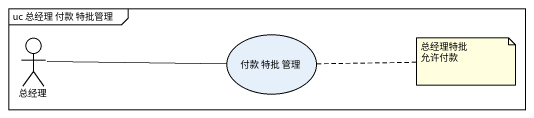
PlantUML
@startuml
mainframe uc 总经理 付款 特批管理
actor 总经理
usecase "付款 特批 管理" as 付款_特批_管理
总经理 -right- 付款_特批_管理
note right of 付款_特批_管理 : 总经理特批 允许付款
@enduml
